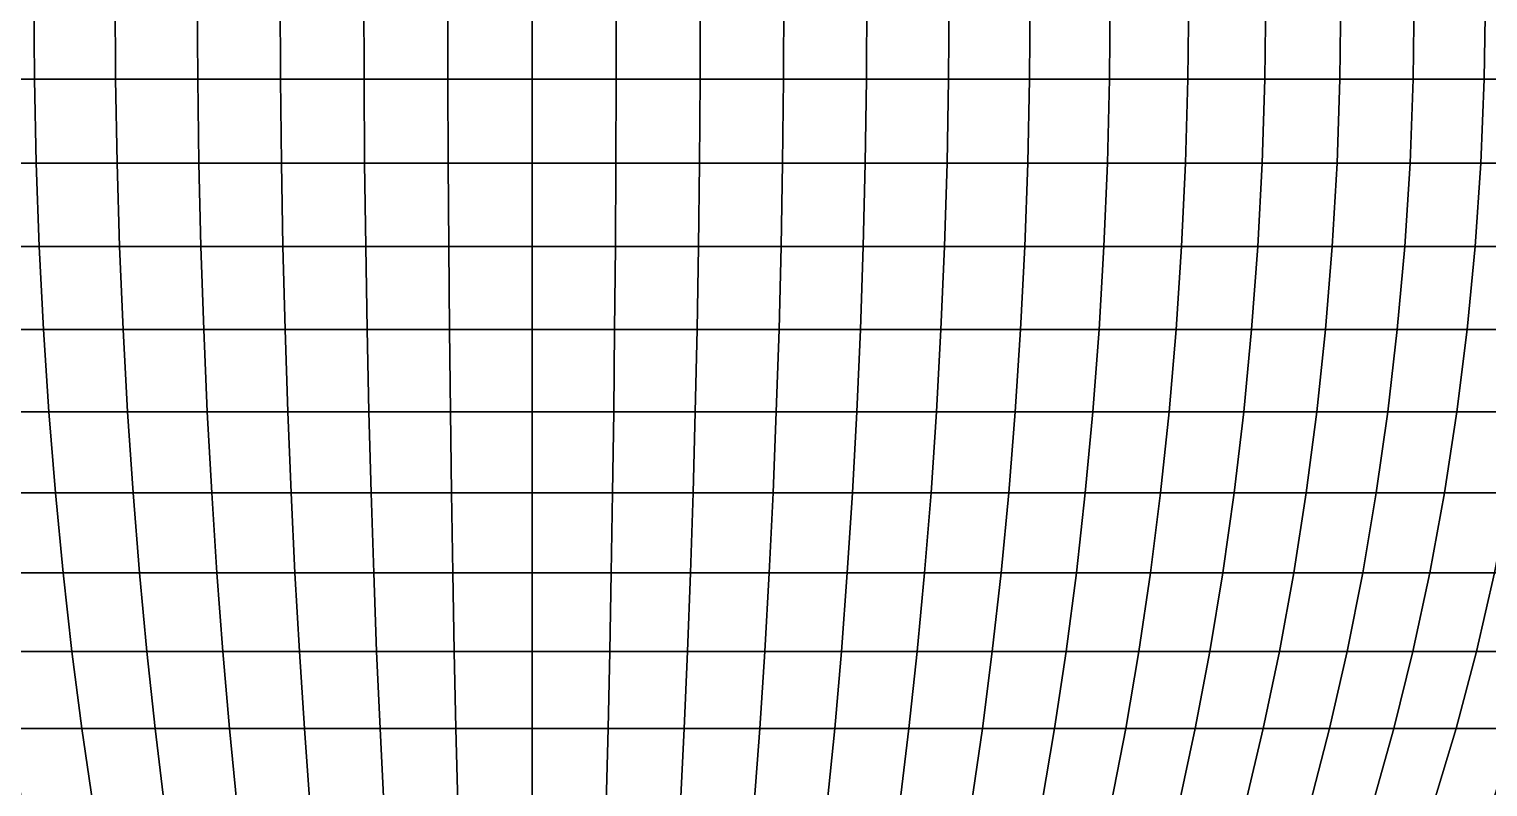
# Model space of a CAD drawing. Extents: x -610 to 610, y -610 to 610.
# Drawn here: x -179 to 340, y -281 to -12 of the extents above; entities that cross this region are included whole.
import ezdxf

# ---------------------------------------------------------------- set-up
doc = ezdxf.new("R2010")
doc.units = 0

msp = doc.modelspace()

# ---------------------------------------------------------------- linework, layer by layer
for points in [[(-205.120667, -29.911655, -573.273926), (-205.368057, 0, -573.965271), (-176.957535, 0, -583.35083), (-176.744385, -29.911655, -582.648132)], [(-176.744385, -29.911655, 582.648132), (-176.957535, 0, 583.35083), (-205.368057, 0, 573.965271), (-205.120667, -29.911655, 573.273926)], [(-176.744385, -29.911655, -582.648132), (-176.957535, 0, -583.35083), (-148.120712, 0, -591.331055), (-147.942291, -29.911655, -590.618774)], [(-147.942291, -29.911655, 590.618774), (-148.120712, 0, 591.331055), (-176.957535, 0, 583.35083), (-176.744385, -29.911655, 582.648132)], [(-147.942291, -29.911655, -590.618774), (-148.120712, 0, -591.331055), (-118.927063, 0, -597.886719), (-118.783813, -29.911655, -597.166504)], [(-118.783813, -29.911655, 597.166504), (-118.927063, 0, 597.886719), (-148.120712, 0, 591.331055), (-147.942291, -29.911655, 590.618774)], [(-118.783813, -29.911655, -597.166504), (-118.927063, 0, -597.886719), (-89.446892, 0, -603.002014), (-89.339149, -29.911655, -602.275635)], [(-89.339149, -29.911655, 602.275635), (-89.446892, 0, 603.002014), (-118.927063, 0, 597.886719), (-118.783813, -29.911655, 597.166504)], [(-89.339149, -29.911655, -602.275635), (-89.446892, 0, -603.002014), (-59.751247, 0, -606.664612), (-59.679276, -29.911655, -605.933899)], [(-59.679276, -29.911655, 605.933899), (-59.751247, 0, 606.664612), (-89.446892, 0, 603.002014), (-89.339149, -29.911655, 602.275635)], [(-59.679276, -29.911655, -605.933899), (-59.751247, 0, -606.664612), (-29.911654, 0, -608.865723), (-29.875624, -29.911655, -608.132324)], [(-29.875624, -29.911655, 608.132324), (-29.911654, 0, 608.865723), (-59.751247, 0, 606.664612), (-59.679276, -29.911655, 605.933899)], [(-29.875624, -29.911655, -608.132324), (-29.911654, 0, -608.865723), (0, 0, -609.599976), (0, -29.911655, -608.865723)], [(0, -29.911655, 608.865723), (0, 0, 609.599976), (-29.911654, 0, 608.865723), (-29.875624, -29.911655, 608.132324)], [(29.875624, -29.911655, -608.132324), (0, -29.911655, -608.865723), (0, 0, -609.599976), (29.911654, 0, -608.865723)], [(0, -29.911655, 608.865723), (29.875624, -29.911655, 608.132324), (29.911654, 0, 608.865723), (0, 0, 609.599976)], [(59.679276, -29.911655, -605.933899), (29.875624, -29.911655, -608.132324), (29.911654, 0, -608.865723), (59.751247, 0, -606.664612)], [(29.875624, -29.911655, 608.132324), (59.679276, -29.911655, 605.933899), (59.751247, 0, 606.664612), (29.911654, 0, 608.865723)], [(89.339149, -29.911655, -602.275635), (59.679276, -29.911655, -605.933899), (59.751247, 0, -606.664612), (89.446892, 0, -603.002014)], [(59.679276, -29.911655, 605.933899), (89.339149, -29.911655, 602.275635), (89.446892, 0, 603.002014), (59.751247, 0, 606.664612)], [(118.783813, -29.911655, -597.166504), (89.339149, -29.911655, -602.275635), (89.446892, 0, -603.002014), (118.927063, 0, -597.886719)], [(89.339149, -29.911655, 602.275635), (118.783813, -29.911655, 597.166504), (118.927063, 0, 597.886719), (89.446892, 0, 603.002014)], [(147.942291, -29.911655, -590.618774), (118.783813, -29.911655, -597.166504), (118.927063, 0, -597.886719), (148.120712, 0, -591.331055)], [(118.783813, -29.911655, 597.166504), (147.942291, -29.911655, 590.618774), (148.120712, 0, 591.331055), (118.927063, 0, 597.886719)], [(176.744385, -29.911655, -582.648132), (147.942291, -29.911655, -590.618774), (148.120712, 0, -591.331055), (176.957535, 0, -583.35083)], [(147.942291, -29.911655, 590.618774), (176.744385, -29.911655, 582.648132), (176.957535, 0, 583.35083), (148.120712, 0, 591.331055)], [(205.120667, -29.911655, -573.273926), (176.744385, -29.911655, -582.648132), (176.957535, 0, -583.35083), (205.368057, 0, -573.965271)], [(176.744385, -29.911655, 582.648132), (205.120667, -29.911655, 573.273926), (205.368057, 0, 573.965271), (176.957535, 0, 583.35083)], [(233.002823, -29.911655, -562.518555), (205.120667, -29.911655, -573.273926), (205.368057, 0, -573.965271), (233.283813, 0, -563.19696)], [(205.120667, -29.911655, 573.273926), (233.002823, -29.911655, 562.518555), (233.283813, 0, 563.19696), (205.368057, 0, 573.965271)], [(260.323639, -29.911655, -550.408081), (233.002823, -29.911655, -562.518555), (233.283813, 0, -563.19696), (260.637573, 0, -551.071899)], [(233.002823, -29.911655, 562.518555), (260.323639, -29.911655, 550.408081), (260.637573, 0, 551.071899), (233.283813, 0, 563.19696)], [(287.017303, -29.911655, -536.971619), (260.323639, -29.911655, -550.408081), (260.637573, 0, -551.071899), (287.363464, 0, -537.619202)], [(260.323639, -29.911655, 550.408081), (287.017303, -29.911655, 536.971619), (287.363464, 0, 537.619202), (260.637573, 0, 551.071899)], [(313.019531, -29.911655, -522.241516), (287.017303, -29.911655, -536.971619), (287.363464, 0, -537.619202), (313.397034, 0, -522.871338)], [(287.017303, -29.911655, 536.971619), (313.019531, -29.911655, 522.241516), (313.397034, 0, 522.871338), (287.363464, 0, 537.619202)], [(338.267639, -29.911655, -506.253326), (313.019531, -29.911655, -522.241516), (313.397034, 0, -522.871338), (338.675629, 0, -506.863861)], [(313.019531, -29.911655, 522.241516), (338.267639, -29.911655, 506.253326), (338.675629, 0, 506.863861), (313.397034, 0, 522.871338)], [(362.700867, -29.911655, -489.045502), (338.267639, -29.911655, -506.253326), (338.675629, 0, -506.863861), (363.138306, 0, -489.635315)], [(338.267639, -29.911655, 506.253326), (362.700867, -29.911655, 489.045502), (363.138306, 0, 489.635315), (338.675629, 0, 506.863861)], [(-204.37915, -59.751247, -571.201477), (-205.120667, -29.911655, -573.273926), (-176.744385, -29.911655, -582.648132), (-176.105438, -59.751247, -580.541809)], [(-176.105438, -59.751247, 580.541809), (-176.744385, -29.911655, 582.648132), (-205.120667, -29.911655, 573.273926), (-204.37915, -59.751247, 571.201477)], [(-176.105438, -59.751247, -580.541809), (-176.744385, -29.911655, -582.648132), (-147.942291, -29.911655, -590.618774), (-147.407471, -59.751247, -588.483643)], [(-147.407471, -59.751247, 588.483643), (-147.942291, -29.911655, 590.618774), (-176.744385, -29.911655, 582.648132), (-176.105438, -59.751247, 580.541809)], [(-147.407471, -59.751247, -588.483643), (-147.942291, -29.911655, -590.618774), (-118.783813, -29.911655, -597.166504), (-118.354393, -59.751247, -595.007751)], [(-118.354393, -59.751247, 595.007751), (-118.783813, -29.911655, 597.166504), (-147.942291, -29.911655, 590.618774), (-147.407471, -59.751247, 588.483643)], [(-118.354393, -59.751247, -595.007751), (-118.783813, -29.911655, -597.166504), (-89.339149, -29.911655, -602.275635), (-89.01619, -59.751247, -600.098389)], [(-89.01619, -59.751247, 600.098389), (-89.339149, -29.911655, 602.275635), (-118.783813, -29.911655, 597.166504), (-118.354393, -59.751247, 595.007751)], [(-89.01619, -59.751247, -600.098389), (-89.339149, -29.911655, -602.275635), (-59.679276, -29.911655, -605.933899), (-59.463531, -59.751247, -603.743347)], [(-59.463531, -59.751247, 603.743347), (-59.679276, -29.911655, 605.933899), (-89.339149, -29.911655, 602.275635), (-89.01619, -59.751247, 600.098389)], [(-59.463531, -59.751247, -603.743347), (-59.679276, -29.911655, -605.933899), (-29.875624, -29.911655, -608.132324), (-29.767622, -59.751247, -605.933899)], [(-29.767622, -59.751247, 605.933899), (-29.875624, -29.911655, 608.132324), (-59.679276, -29.911655, 605.933899), (-59.463531, -59.751247, 603.743347)], [(-29.767622, -59.751247, -605.933899), (-29.875624, -29.911655, -608.132324), (0, -29.911655, -608.865723), (0, -59.751247, -606.664612)], [(0, -59.751247, 606.664612), (0, -29.911655, 608.865723), (-29.875624, -29.911655, 608.132324), (-29.767622, -59.751247, 605.933899)], [(29.767622, -59.751247, -605.933899), (0, -59.751247, -606.664612), (0, -29.911655, -608.865723), (29.875624, -29.911655, -608.132324)], [(0, -59.751247, 606.664612), (29.767622, -59.751247, 605.933899), (29.875624, -29.911655, 608.132324), (0, -29.911655, 608.865723)], [(59.463531, -59.751247, -603.743347), (29.767622, -59.751247, -605.933899), (29.875624, -29.911655, -608.132324), (59.679276, -29.911655, -605.933899)], [(29.767622, -59.751247, 605.933899), (59.463531, -59.751247, 603.743347), (59.679276, -29.911655, 605.933899), (29.875624, -29.911655, 608.132324)], [(89.01619, -59.751247, -600.098389), (59.463531, -59.751247, -603.743347), (59.679276, -29.911655, -605.933899), (89.339149, -29.911655, -602.275635)], [(59.463531, -59.751247, 603.743347), (89.01619, -59.751247, 600.098389), (89.339149, -29.911655, 602.275635), (59.679276, -29.911655, 605.933899)], [(118.354393, -59.751247, -595.007751), (89.01619, -59.751247, -600.098389), (89.339149, -29.911655, -602.275635), (118.783813, -29.911655, -597.166504)], [(89.01619, -59.751247, 600.098389), (118.354393, -59.751247, 595.007751), (118.783813, -29.911655, 597.166504), (89.339149, -29.911655, 602.275635)], [(147.407471, -59.751247, -588.483643), (118.354393, -59.751247, -595.007751), (118.783813, -29.911655, -597.166504), (147.942291, -29.911655, -590.618774)], [(118.354393, -59.751247, 595.007751), (147.407471, -59.751247, 588.483643), (147.942291, -29.911655, 590.618774), (118.783813, -29.911655, 597.166504)], [(176.105438, -59.751247, -580.541809), (147.407471, -59.751247, -588.483643), (147.942291, -29.911655, -590.618774), (176.744385, -29.911655, -582.648132)], [(147.407471, -59.751247, 588.483643), (176.105438, -59.751247, 580.541809), (176.744385, -29.911655, 582.648132), (147.942291, -29.911655, 590.618774)], [(204.37915, -59.751247, -571.201477), (176.105438, -59.751247, -580.541809), (176.744385, -29.911655, -582.648132), (205.120667, -29.911655, -573.273926)], [(176.105438, -59.751247, 580.541809), (204.37915, -59.751247, 571.201477), (205.120667, -29.911655, 573.273926), (176.744385, -29.911655, 582.648132)], [(232.160507, -59.751247, -560.484985), (204.37915, -59.751247, -571.201477), (205.120667, -29.911655, -573.273926), (233.002823, -29.911655, -562.518555)], [(204.37915, -59.751247, 571.201477), (232.160507, -59.751247, 560.484985), (233.002823, -29.911655, 562.518555), (205.120667, -29.911655, 573.273926)], [(259.382538, -59.751247, -548.418335), (232.160507, -59.751247, -560.484985), (233.002823, -29.911655, -562.518555), (260.323639, -29.911655, -550.408081)], [(232.160507, -59.751247, 560.484985), (259.382538, -59.751247, 548.418335), (260.323639, -29.911655, 550.408081), (233.002823, -29.911655, 562.518555)], [(285.979706, -59.751247, -535.030396), (259.382538, -59.751247, -548.418335), (260.323639, -29.911655, -550.408081), (287.017303, -29.911655, -536.971619)], [(259.382538, -59.751247, 548.418335), (285.979706, -59.751247, 535.030396), (287.017303, -29.911655, 536.971619), (260.323639, -29.911655, 550.408081)], [(311.887939, -59.751247, -520.353577), (285.979706, -59.751247, -535.030396), (287.017303, -29.911655, -536.971619), (313.019531, -29.911655, -522.241516)], [(285.979706, -59.751247, 535.030396), (311.887939, -59.751247, 520.353577), (313.019531, -29.911655, 522.241516), (287.017303, -29.911655, 536.971619)], [(337.0448, -59.751247, -504.423157), (311.887939, -59.751247, -520.353577), (313.019531, -29.911655, -522.241516), (338.267639, -29.911655, -506.253326)], [(311.887939, -59.751247, 520.353577), (337.0448, -59.751247, 504.423157), (338.267639, -29.911655, 506.253326), (313.019531, -29.911655, 522.241516)], [(361.389679, -59.751247, -487.277588), (337.0448, -59.751247, -504.423157), (338.267639, -29.911655, -506.253326), (362.700867, -29.911655, -489.045502)], [(337.0448, -59.751247, 504.423157), (361.389679, -59.751247, 487.277588), (362.700867, -29.911655, 489.045502), (338.267639, -29.911655, 506.253326)], [(-203.145248, -89.446892, -567.75293), (-204.37915, -59.751247, -571.201477), (-176.105438, -59.751247, -580.541809), (-175.042236, -89.446892, -577.036926)], [(-175.042236, -89.446892, 577.036926), (-176.105438, -59.751247, 580.541809), (-204.37915, -59.751247, 571.201477), (-203.145248, -89.446892, 567.75293)], [(-175.042236, -89.446892, -577.036926), (-176.105438, -59.751247, -580.541809), (-147.407471, -59.751247, -588.483643), (-146.517532, -89.446892, -584.930786)], [(-146.517532, -89.446892, 584.930786), (-147.407471, -59.751247, 588.483643), (-176.105438, -59.751247, 580.541809), (-175.042236, -89.446892, 577.036926)], [(-146.517532, -89.446892, -584.930786), (-147.407471, -59.751247, -588.483643), (-118.354393, -59.751247, -595.007751), (-117.639854, -89.446892, -591.415527)], [(-117.639854, -89.446892, 591.415527), (-118.354393, -59.751247, 595.007751), (-147.407471, -59.751247, 588.483643), (-146.517532, -89.446892, 584.930786)], [(-117.639854, -89.446892, -591.415527), (-118.354393, -59.751247, -595.007751), (-89.01619, -59.751247, -600.098389), (-88.478767, -89.446892, -596.475403)], [(-88.478767, -89.446892, 596.475403), (-89.01619, -59.751247, 600.098389), (-118.354393, -59.751247, 595.007751), (-117.639854, -89.446892, 591.415527)], [(-88.478767, -89.446892, -596.475403), (-89.01619, -59.751247, -600.098389), (-59.463531, -59.751247, -603.743347), (-59.10453, -89.446892, -600.098389)], [(-59.10453, -89.446892, 600.098389), (-59.463531, -59.751247, 603.743347), (-89.01619, -59.751247, 600.098389), (-88.478767, -89.446892, 596.475403)], [(-59.10453, -89.446892, -600.098389), (-59.463531, -59.751247, -603.743347), (-29.767622, -59.751247, -605.933899), (-29.587906, -89.446892, -602.275635)], [(-29.587906, -89.446892, 602.275635), (-29.767622, -59.751247, 605.933899), (-59.463531, -59.751247, 603.743347), (-59.10453, -89.446892, 600.098389)], [(-29.587906, -89.446892, -602.275635), (-29.767622, -59.751247, -605.933899), (0, -59.751247, -606.664612), (0, -89.446892, -603.002014)], [(0, -89.446892, 603.002014), (0, -59.751247, 606.664612), (-29.767622, -59.751247, 605.933899), (-29.587906, -89.446892, 602.275635)], [(29.587906, -89.446892, -602.275635), (0, -89.446892, -603.002014), (0, -59.751247, -606.664612), (29.767622, -59.751247, -605.933899)], [(0, -89.446892, 603.002014), (29.587906, -89.446892, 602.275635), (29.767622, -59.751247, 605.933899), (0, -59.751247, 606.664612)], [(59.10453, -89.446892, -600.098389), (29.587906, -89.446892, -602.275635), (29.767622, -59.751247, -605.933899), (59.463531, -59.751247, -603.743347)], [(29.587906, -89.446892, 602.275635), (59.10453, -89.446892, 600.098389), (59.463531, -59.751247, 603.743347), (29.767622, -59.751247, 605.933899)], [(88.478767, -89.446892, -596.475403), (59.10453, -89.446892, -600.098389), (59.463531, -59.751247, -603.743347), (89.01619, -59.751247, -600.098389)], [(59.10453, -89.446892, 600.098389), (88.478767, -89.446892, 596.475403), (89.01619, -59.751247, 600.098389), (59.463531, -59.751247, 603.743347)], [(117.639854, -89.446892, -591.415527), (88.478767, -89.446892, -596.475403), (89.01619, -59.751247, -600.098389), (118.354393, -59.751247, -595.007751)], [(88.478767, -89.446892, 596.475403), (117.639854, -89.446892, 591.415527), (118.354393, -59.751247, 595.007751), (89.01619, -59.751247, 600.098389)], [(146.517532, -89.446892, -584.930786), (117.639854, -89.446892, -591.415527), (118.354393, -59.751247, -595.007751), (147.407471, -59.751247, -588.483643)], [(117.639854, -89.446892, 591.415527), (146.517532, -89.446892, 584.930786), (147.407471, -59.751247, 588.483643), (118.354393, -59.751247, 595.007751)], [(175.042236, -89.446892, -577.036926), (146.517532, -89.446892, -584.930786), (147.407471, -59.751247, -588.483643), (176.105438, -59.751247, -580.541809)], [(146.517532, -89.446892, 584.930786), (175.042236, -89.446892, 577.036926), (176.105438, -59.751247, 580.541809), (147.407471, -59.751247, 588.483643)], [(203.145248, -89.446892, -567.75293), (175.042236, -89.446892, -577.036926), (176.105438, -59.751247, -580.541809), (204.37915, -59.751247, -571.201477)], [(175.042236, -89.446892, 577.036926), (203.145248, -89.446892, 567.75293), (204.37915, -59.751247, 571.201477), (176.105438, -59.751247, 580.541809)], [(230.758881, -89.446892, -557.101196), (203.145248, -89.446892, -567.75293), (204.37915, -59.751247, -571.201477), (232.160507, -59.751247, -560.484985)], [(203.145248, -89.446892, 567.75293), (230.758881, -89.446892, 557.101196), (232.160507, -59.751247, 560.484985), (204.37915, -59.751247, 571.201477)], [(257.816589, -89.446892, -545.107361), (230.758881, -89.446892, -557.101196), (232.160507, -59.751247, -560.484985), (259.382538, -59.751247, -548.418335)], [(230.758881, -89.446892, 557.101196), (257.816589, -89.446892, 545.107361), (259.382538, -59.751247, 548.418335), (232.160507, -59.751247, 560.484985)], [(284.253174, -89.446892, -531.800293), (257.816589, -89.446892, -545.107361), (259.382538, -59.751247, -548.418335), (285.979706, -59.751247, -535.030396)], [(257.816589, -89.446892, 545.107361), (284.253174, -89.446892, 531.800293), (285.979706, -59.751247, 535.030396), (259.382538, -59.751247, 548.418335)], [(310.004974, -89.446892, -517.212097), (284.253174, -89.446892, -531.800293), (285.979706, -59.751247, -535.030396), (311.887939, -59.751247, -520.353577)], [(284.253174, -89.446892, 531.800293), (310.004974, -89.446892, 517.212097), (311.887939, -59.751247, 520.353577), (285.979706, -59.751247, 535.030396)], [(335.009979, -89.446892, -501.377838), (310.004974, -89.446892, -517.212097), (311.887939, -59.751247, -520.353577), (337.0448, -59.751247, -504.423157)], [(310.004974, -89.446892, 517.212097), (335.009979, -89.446892, 501.377838), (337.0448, -59.751247, 504.423157), (311.887939, -59.751247, 520.353577)], [(359.207886, -89.446892, -484.335724), (335.009979, -89.446892, -501.377838), (337.0448, -59.751247, -504.423157), (361.389679, -59.751247, -487.277588)], [(335.009979, -89.446892, 501.377838), (359.207886, -89.446892, 484.335724), (361.389679, -59.751247, 487.277588), (337.0448, -59.751247, 504.423157)], [(-201.421967, -118.927063, -562.936707), (-203.145248, -89.446892, -567.75293), (-175.042236, -89.446892, -577.036926), (-173.557358, -118.927063, -572.141907)], [(-173.557358, -118.927063, 572.141907), (-175.042236, -89.446892, 577.036926), (-203.145248, -89.446892, 567.75293), (-201.421967, -118.927063, 562.936707)], [(-173.557358, -118.927063, -572.141907), (-175.042236, -89.446892, -577.036926), (-146.517532, -89.446892, -584.930786), (-145.274612, -118.927063, -579.96875)], [(-145.274612, -118.927063, 579.96875), (-146.517532, -89.446892, 584.930786), (-175.042236, -89.446892, 577.036926), (-173.557358, -118.927063, 572.141907)], [(-145.274612, -118.927063, -579.96875), (-146.517532, -89.446892, -584.930786), (-117.639854, -89.446892, -591.415527), (-116.641907, -118.927063, -586.398499)], [(-116.641907, -118.927063, 586.398499), (-117.639854, -89.446892, 591.415527), (-146.517532, -89.446892, 584.930786), (-145.274612, -118.927063, 579.96875)], [(-116.641907, -118.927063, -586.398499), (-117.639854, -89.446892, -591.415527), (-88.478767, -89.446892, -596.475403), (-87.728203, -118.927063, -591.415527)], [(-87.728203, -118.927063, 591.415527), (-88.478767, -89.446892, 596.475403), (-117.639854, -89.446892, 591.415527), (-116.641907, -118.927063, 586.398499)], [(-87.728203, -118.927063, -591.415527), (-88.478767, -89.446892, -596.475403), (-59.10453, -89.446892, -600.098389), (-58.603146, -118.927063, -595.007751)], [(-58.603146, -118.927063, 595.007751), (-59.10453, -89.446892, 600.098389), (-88.478767, -89.446892, 596.475403), (-87.728203, -118.927063, 591.415527)], [(-58.603146, -118.927063, -595.007751), (-59.10453, -89.446892, -600.098389), (-29.587906, -89.446892, -602.275635), (-29.33691, -118.927063, -597.166504)], [(-29.33691, -118.927063, 597.166504), (-29.587906, -89.446892, 602.275635), (-59.10453, -89.446892, 600.098389), (-58.603146, -118.927063, 595.007751)], [(-29.33691, -118.927063, -597.166504), (-29.587906, -89.446892, -602.275635), (0, -89.446892, -603.002014), (0, -118.927063, -597.886719)], [(0, -118.927063, 597.886719), (0, -89.446892, 603.002014), (-29.587906, -89.446892, 602.275635), (-29.33691, -118.927063, 597.166504)], [(29.33691, -118.927063, -597.166504), (0, -118.927063, -597.886719), (0, -89.446892, -603.002014), (29.587906, -89.446892, -602.275635)], [(0, -118.927063, 597.886719), (29.33691, -118.927063, 597.166504), (29.587906, -89.446892, 602.275635), (0, -89.446892, 603.002014)], [(58.603146, -118.927063, -595.007751), (29.33691, -118.927063, -597.166504), (29.587906, -89.446892, -602.275635), (59.10453, -89.446892, -600.098389)], [(29.33691, -118.927063, 597.166504), (58.603146, -118.927063, 595.007751), (59.10453, -89.446892, 600.098389), (29.587906, -89.446892, 602.275635)], [(87.728203, -118.927063, -591.415527), (58.603146, -118.927063, -595.007751), (59.10453, -89.446892, -600.098389), (88.478767, -89.446892, -596.475403)], [(58.603146, -118.927063, 595.007751), (87.728203, -118.927063, 591.415527), (88.478767, -89.446892, 596.475403), (59.10453, -89.446892, 600.098389)], [(116.641907, -118.927063, -586.398499), (87.728203, -118.927063, -591.415527), (88.478767, -89.446892, -596.475403), (117.639854, -89.446892, -591.415527)], [(87.728203, -118.927063, 591.415527), (116.641907, -118.927063, 586.398499), (117.639854, -89.446892, 591.415527), (88.478767, -89.446892, 596.475403)], [(145.274612, -118.927063, -579.96875), (116.641907, -118.927063, -586.398499), (117.639854, -89.446892, -591.415527), (146.517532, -89.446892, -584.930786)], [(116.641907, -118.927063, 586.398499), (145.274612, -118.927063, 579.96875), (146.517532, -89.446892, 584.930786), (117.639854, -89.446892, 591.415527)], [(173.557358, -118.927063, -572.141907), (145.274612, -118.927063, -579.96875), (146.517532, -89.446892, -584.930786), (175.042236, -89.446892, -577.036926)], [(145.274612, -118.927063, 579.96875), (173.557358, -118.927063, 572.141907), (175.042236, -89.446892, 577.036926), (146.517532, -89.446892, 584.930786)], [(201.421967, -118.927063, -562.936707), (173.557358, -118.927063, -572.141907), (175.042236, -89.446892, -577.036926), (203.145248, -89.446892, -567.75293)], [(173.557358, -118.927063, 572.141907), (201.421967, -118.927063, 562.936707), (203.145248, -89.446892, 567.75293), (175.042236, -89.446892, 577.036926)], [(228.801331, -118.927063, -552.375305), (201.421967, -118.927063, -562.936707), (203.145248, -89.446892, -567.75293), (230.758881, -89.446892, -557.101196)], [(201.421967, -118.927063, 562.936707), (228.801331, -118.927063, 552.375305), (230.758881, -89.446892, 557.101196), (203.145248, -89.446892, 567.75293)], [(255.629517, -118.927063, -540.483154), (228.801331, -118.927063, -552.375305), (230.758881, -89.446892, -557.101196), (257.816589, -89.446892, -545.107361)], [(228.801331, -118.927063, 552.375305), (255.629517, -118.927063, 540.483154), (257.816589, -89.446892, 545.107361), (230.758881, -89.446892, 557.101196)], [(281.841858, -118.927063, -527.289001), (255.629517, -118.927063, -540.483154), (257.816589, -89.446892, -545.107361), (284.253174, -89.446892, -531.800293)], [(255.629517, -118.927063, 540.483154), (281.841858, -118.927063, 527.289001), (284.253174, -89.446892, 531.800293), (257.816589, -89.446892, 545.107361)], [(307.375214, -118.927063, -512.824524), (281.841858, -118.927063, -527.289001), (284.253174, -89.446892, -531.800293), (310.004974, -89.446892, -517.212097)], [(281.841858, -118.927063, 527.289001), (307.375214, -118.927063, 512.824524), (310.004974, -89.446892, 517.212097), (284.253174, -89.446892, 531.800293)], [(332.16806, -118.927063, -497.124634), (307.375214, -118.927063, -512.824524), (310.004974, -89.446892, -517.212097), (335.009979, -89.446892, -501.377838)], [(307.375214, -118.927063, 512.824524), (332.16806, -118.927063, 497.124634), (335.009979, -89.446892, 501.377838), (310.004974, -89.446892, 517.212097)], [(356.160706, -118.927063, -480.227112), (332.16806, -118.927063, -497.124634), (335.009979, -89.446892, -501.377838), (359.207886, -89.446892, -484.335724)], [(332.16806, -118.927063, 497.124634), (356.160706, -118.927063, 480.227112), (359.207886, -89.446892, 484.335724), (335.009979, -89.446892, 501.377838)], [(-199.21344, -148.120712, -556.764221), (-201.421967, -118.927063, -562.936707), (-173.557358, -118.927063, -572.141907), (-171.654343, -148.120712, -565.86853)], [(-171.654343, -148.120712, 565.86853), (-173.557358, -118.927063, 572.141907), (-201.421967, -118.927063, 562.936707), (-199.21344, -148.120712, 556.764221)], [(-171.654343, -148.120712, -565.86853), (-173.557358, -118.927063, -572.141907), (-145.274612, -118.927063, -579.96875), (-143.681732, -148.120712, -573.609619)], [(-143.681732, -148.120712, 573.609619), (-145.274612, -118.927063, 579.96875), (-173.557358, -118.927063, 572.141907), (-171.654343, -148.120712, 565.86853)], [(-143.681732, -148.120712, -573.609619), (-145.274612, -118.927063, -579.96875), (-116.641907, -118.927063, -586.398499), (-115.362961, -148.120712, -579.96875)], [(-115.362961, -148.120712, 579.96875), (-116.641907, -118.927063, 586.398499), (-145.274612, -118.927063, 579.96875), (-143.681732, -148.120712, 573.609619)], [(-115.362961, -148.120712, -579.96875), (-116.641907, -118.927063, -586.398499), (-87.728203, -118.927063, -591.415527), (-86.766289, -148.120712, -584.930786)], [(-86.766289, -148.120712, 584.930786), (-87.728203, -118.927063, 591.415527), (-116.641907, -118.927063, 586.398499), (-115.362961, -148.120712, 579.96875)], [(-86.766289, -148.120712, -584.930786), (-87.728203, -118.927063, -591.415527), (-58.603146, -118.927063, -595.007751), (-57.960579, -148.120712, -588.483643)], [(-57.960579, -148.120712, 588.483643), (-58.603146, -118.927063, 595.007751), (-87.728203, -118.927063, 591.415527), (-86.766289, -148.120712, 584.930786)], [(-57.960579, -148.120712, -588.483643), (-58.603146, -118.927063, -595.007751), (-29.33691, -118.927063, -597.166504), (-29.01524, -148.120712, -590.618774)], [(-29.01524, -148.120712, 590.618774), (-29.33691, -118.927063, 597.166504), (-58.603146, -118.927063, 595.007751), (-57.960579, -148.120712, 588.483643)], [(-29.01524, -148.120712, -590.618774), (-29.33691, -118.927063, -597.166504), (0, -118.927063, -597.886719), (0, -148.120712, -591.331055)], [(0, -148.120712, 591.331055), (0, -118.927063, 597.886719), (-29.33691, -118.927063, 597.166504), (-29.01524, -148.120712, 590.618774)], [(29.01524, -148.120712, -590.618774), (0, -148.120712, -591.331055), (0, -118.927063, -597.886719), (29.33691, -118.927063, -597.166504)], [(0, -148.120712, 591.331055), (29.01524, -148.120712, 590.618774), (29.33691, -118.927063, 597.166504), (0, -118.927063, 597.886719)], [(57.960579, -148.120712, -588.483643), (29.01524, -148.120712, -590.618774), (29.33691, -118.927063, -597.166504), (58.603146, -118.927063, -595.007751)], [(29.01524, -148.120712, 590.618774), (57.960579, -148.120712, 588.483643), (58.603146, -118.927063, 595.007751), (29.33691, -118.927063, 597.166504)], [(86.766289, -148.120712, -584.930786), (57.960579, -148.120712, -588.483643), (58.603146, -118.927063, -595.007751), (87.728203, -118.927063, -591.415527)], [(57.960579, -148.120712, 588.483643), (86.766289, -148.120712, 584.930786), (87.728203, -118.927063, 591.415527), (58.603146, -118.927063, 595.007751)], [(115.362961, -148.120712, -579.96875), (86.766289, -148.120712, -584.930786), (87.728203, -118.927063, -591.415527), (116.641907, -118.927063, -586.398499)], [(86.766289, -148.120712, 584.930786), (115.362961, -148.120712, 579.96875), (116.641907, -118.927063, 586.398499), (87.728203, -118.927063, 591.415527)], [(143.681732, -148.120712, -573.609619), (115.362961, -148.120712, -579.96875), (116.641907, -118.927063, -586.398499), (145.274612, -118.927063, -579.96875)], [(115.362961, -148.120712, 579.96875), (143.681732, -148.120712, 573.609619), (145.274612, -118.927063, 579.96875), (116.641907, -118.927063, 586.398499)], [(171.654343, -148.120712, -565.86853), (143.681732, -148.120712, -573.609619), (145.274612, -118.927063, -579.96875), (173.557358, -118.927063, -572.141907)], [(143.681732, -148.120712, 573.609619), (171.654343, -148.120712, 565.86853), (173.557358, -118.927063, 572.141907), (145.274612, -118.927063, 579.96875)], [(199.21344, -148.120712, -556.764221), (171.654343, -148.120712, -565.86853), (173.557358, -118.927063, -572.141907), (201.421967, -118.927063, -562.936707)], [(171.654343, -148.120712, 565.86853), (199.21344, -148.120712, 556.764221), (201.421967, -118.927063, 562.936707), (173.557358, -118.927063, 572.141907)], [(226.292603, -148.120712, -546.318665), (199.21344, -148.120712, -556.764221), (201.421967, -118.927063, -562.936707), (228.801331, -118.927063, -552.375305)], [(199.21344, -148.120712, 556.764221), (226.292603, -148.120712, 546.318665), (228.801331, -118.927063, 552.375305), (201.421967, -118.927063, 562.936707)], [(252.826614, -148.120712, -534.556946), (226.292603, -148.120712, -546.318665), (228.801331, -118.927063, -552.375305), (255.629517, -118.927063, -540.483154)], [(226.292603, -148.120712, 546.318665), (252.826614, -148.120712, 534.556946), (255.629517, -118.927063, 540.483154), (228.801331, -118.927063, 552.375305)], [(278.751526, -148.120712, -521.507385), (252.826614, -148.120712, -534.556946), (255.629517, -118.927063, -540.483154), (281.841858, -118.927063, -527.289001)], [(252.826614, -148.120712, 534.556946), (278.751526, -148.120712, 521.507385), (281.841858, -118.927063, 527.289001), (255.629517, -118.927063, 540.483154)], [(304.004913, -148.120712, -507.201569), (278.751526, -148.120712, -521.507385), (281.841858, -118.927063, -527.289001), (307.375214, -118.927063, -512.824524)], [(278.751526, -148.120712, 521.507385), (304.004913, -148.120712, 507.201569), (307.375214, -118.927063, 512.824524), (281.841858, -118.927063, 527.289001)], [(328.525909, -148.120712, -491.673798), (304.004913, -148.120712, -507.201569), (307.375214, -118.927063, -512.824524), (332.16806, -118.927063, -497.124634)], [(304.004913, -148.120712, 507.201569), (328.525909, -148.120712, 491.673798), (332.16806, -118.927063, 497.124634), (307.375214, -118.927063, 512.824524)], [(352.255493, -148.120712, -474.961548), (328.525909, -148.120712, -491.673798), (332.16806, -118.927063, -497.124634), (356.160706, -118.927063, -480.227112)], [(328.525909, -148.120712, 491.673798), (352.255493, -148.120712, 474.961548), (356.160706, -118.927063, 480.227112), (332.16806, -118.927063, 497.124634)], [(-196.524979, -176.957535, -549.250549), (-199.21344, -148.120712, -556.764221), (-171.654343, -148.120712, -565.86853), (-169.337814, -176.957535, -558.231934)], [(-169.337814, -176.957535, 558.231934), (-171.654343, -148.120712, 565.86853), (-199.21344, -148.120712, 556.764221), (-196.524979, -176.957535, 549.250549)], [(-169.337814, -176.957535, -558.231934), (-171.654343, -148.120712, -565.86853), (-143.681732, -148.120712, -573.609619), (-141.742691, -176.957535, -565.86853)], [(-141.742691, -176.957535, 565.86853), (-143.681732, -148.120712, 573.609619), (-171.654343, -148.120712, 565.86853), (-169.337814, -176.957535, 558.231934)], [(-141.742691, -176.957535, -565.86853), (-143.681732, -148.120712, -573.609619), (-115.362961, -148.120712, -579.96875), (-113.806099, -176.957535, -572.141907)], [(-113.806099, -176.957535, 572.141907), (-115.362961, -148.120712, 579.96875), (-143.681732, -148.120712, 573.609619), (-141.742691, -176.957535, 565.86853)], [(-113.806099, -176.957535, -572.141907), (-115.362961, -148.120712, -579.96875), (-86.766289, -148.120712, -584.930786), (-85.595345, -176.957535, -577.036926)], [(-85.595345, -176.957535, 577.036926), (-86.766289, -148.120712, 584.930786), (-115.362961, -148.120712, 579.96875), (-113.806099, -176.957535, 572.141907)], [(-85.595345, -176.957535, -577.036926), (-86.766289, -148.120712, -584.930786), (-57.960579, -148.120712, -588.483643), (-57.178379, -176.957535, -580.541809)], [(-57.178379, -176.957535, 580.541809), (-57.960579, -148.120712, 588.483643), (-86.766289, -148.120712, 584.930786), (-85.595345, -176.957535, 577.036926)], [(-57.178379, -176.957535, -580.541809), (-57.960579, -148.120712, -588.483643), (-29.01524, -148.120712, -590.618774), (-28.623669, -176.957535, -582.648132)], [(-28.623669, -176.957535, 582.648132), (-29.01524, -148.120712, 590.618774), (-57.960579, -148.120712, 588.483643), (-57.178379, -176.957535, 580.541809)], [(-28.623669, -176.957535, -582.648132), (-29.01524, -148.120712, -590.618774), (0, -148.120712, -591.331055), (0, -176.957535, -583.35083)], [(0, -176.957535, 583.35083), (0, -148.120712, 591.331055), (-29.01524, -148.120712, 590.618774), (-28.623669, -176.957535, 582.648132)], [(28.623669, -176.957535, -582.648132), (0, -176.957535, -583.35083), (0, -148.120712, -591.331055), (29.01524, -148.120712, -590.618774)], [(0, -176.957535, 583.35083), (28.623669, -176.957535, 582.648132), (29.01524, -148.120712, 590.618774), (0, -148.120712, 591.331055)], [(57.178379, -176.957535, -580.541809), (28.623669, -176.957535, -582.648132), (29.01524, -148.120712, -590.618774), (57.960579, -148.120712, -588.483643)], [(28.623669, -176.957535, 582.648132), (57.178379, -176.957535, 580.541809), (57.960579, -148.120712, 588.483643), (29.01524, -148.120712, 590.618774)], [(85.595345, -176.957535, -577.036926), (57.178379, -176.957535, -580.541809), (57.960579, -148.120712, -588.483643), (86.766289, -148.120712, -584.930786)], [(57.178379, -176.957535, 580.541809), (85.595345, -176.957535, 577.036926), (86.766289, -148.120712, 584.930786), (57.960579, -148.120712, 588.483643)], [(113.806099, -176.957535, -572.141907), (85.595345, -176.957535, -577.036926), (86.766289, -148.120712, -584.930786), (115.362961, -148.120712, -579.96875)], [(85.595345, -176.957535, 577.036926), (113.806099, -176.957535, 572.141907), (115.362961, -148.120712, 579.96875), (86.766289, -148.120712, 584.930786)], [(141.742691, -176.957535, -565.86853), (113.806099, -176.957535, -572.141907), (115.362961, -148.120712, -579.96875), (143.681732, -148.120712, -573.609619)], [(113.806099, -176.957535, 572.141907), (141.742691, -176.957535, 565.86853), (143.681732, -148.120712, 573.609619), (115.362961, -148.120712, 579.96875)], [(169.337814, -176.957535, -558.231934), (141.742691, -176.957535, -565.86853), (143.681732, -148.120712, -573.609619), (171.654343, -148.120712, -565.86853)], [(141.742691, -176.957535, 565.86853), (169.337814, -176.957535, 558.231934), (171.654343, -148.120712, 565.86853), (143.681732, -148.120712, 573.609619)], [(196.524979, -176.957535, -549.250549), (169.337814, -176.957535, -558.231934), (171.654343, -148.120712, -565.86853), (199.21344, -148.120712, -556.764221)], [(169.337814, -176.957535, 558.231934), (196.524979, -176.957535, 549.250549), (199.21344, -148.120712, 556.764221), (171.654343, -148.120712, 565.86853)], [(223.238693, -176.957535, -538.945862), (196.524979, -176.957535, -549.250549), (199.21344, -148.120712, -556.764221), (226.292603, -148.120712, -546.318665)], [(196.524979, -176.957535, 549.250549), (223.238693, -176.957535, 538.945862), (226.292603, -148.120712, 546.318665), (199.21344, -148.120712, 556.764221)], [(249.414612, -176.957535, -527.342896), (223.238693, -176.957535, -538.945862), (226.292603, -148.120712, -546.318665), (252.826614, -148.120712, -534.556946)], [(223.238693, -176.957535, 538.945862), (249.414612, -176.957535, 527.342896), (252.826614, -148.120712, 534.556946), (226.292603, -148.120712, 546.318665)], [(274.989685, -176.957535, -514.469482), (249.414612, -176.957535, -527.342896), (252.826614, -148.120712, -534.556946), (278.751526, -148.120712, -521.507385)], [(249.414612, -176.957535, 527.342896), (274.989685, -176.957535, 514.469482), (278.751526, -148.120712, 521.507385), (252.826614, -148.120712, 534.556946)], [(299.902252, -176.957535, -500.356689), (274.989685, -176.957535, -514.469482), (278.751526, -148.120712, -521.507385), (304.004913, -148.120712, -507.201569)], [(274.989685, -176.957535, 514.469482), (299.902252, -176.957535, 500.356689), (304.004913, -148.120712, 507.201569), (278.751526, -148.120712, 521.507385)], [(324.092346, -176.957535, -485.038483), (299.902252, -176.957535, -500.356689), (304.004913, -148.120712, -507.201569), (328.525909, -148.120712, -491.673798)], [(299.902252, -176.957535, 500.356689), (324.092346, -176.957535, 485.038483), (328.525909, -148.120712, 491.673798), (304.004913, -148.120712, 507.201569)], [(347.501678, -176.957535, -468.551788), (324.092346, -176.957535, -485.038483), (328.525909, -148.120712, -491.673798), (352.255493, -148.120712, -474.961548)], [(324.092346, -176.957535, 485.038483), (347.501678, -176.957535, 468.551788), (352.255493, -148.120712, 474.961548), (328.525909, -148.120712, 491.673798)], [(-193.363068, -205.368057, -540.413574), (-196.524979, -176.957535, -549.250549), (-169.337814, -176.957535, -558.231934), (-166.613327, -205.368057, -549.250549)], [(-166.613327, -205.368057, 549.250549), (-169.337814, -176.957535, 558.231934), (-196.524979, -176.957535, 549.250549), (-193.363068, -205.368057, 540.413574)], [(-166.613327, -205.368057, -549.250549), (-169.337814, -176.957535, -558.231934), (-141.742691, -176.957535, -565.86853), (-139.462189, -205.368057, -556.764221)], [(-139.462189, -205.368057, 556.764221), (-141.742691, -176.957535, 565.86853), (-169.337814, -176.957535, 558.231934), (-166.613327, -205.368057, 549.250549)], [(-139.462189, -205.368057, -556.764221), (-141.742691, -176.957535, -565.86853), (-113.806099, -176.957535, -572.141907), (-111.975067, -205.368057, -562.936707)], [(-111.975067, -205.368057, 562.936707), (-113.806099, -176.957535, 572.141907), (-141.742691, -176.957535, 565.86853), (-139.462189, -205.368057, 556.764221)], [(-111.975067, -205.368057, -562.936707), (-113.806099, -176.957535, -572.141907), (-85.595345, -176.957535, -577.036926), (-84.218201, -205.368057, -567.75293)], [(-84.218201, -205.368057, 567.75293), (-85.595345, -176.957535, 577.036926), (-113.806099, -176.957535, 572.141907), (-111.975067, -205.368057, 562.936707)], [(-84.218201, -205.368057, -567.75293), (-85.595345, -176.957535, -577.036926), (-57.178379, -176.957535, -580.541809), (-56.258434, -205.368057, -571.201477)], [(-56.258434, -205.368057, 571.201477), (-57.178379, -176.957535, 580.541809), (-85.595345, -176.957535, 577.036926), (-84.218201, -205.368057, 567.75293)], [(-56.258434, -205.368057, -571.201477), (-57.178379, -176.957535, -580.541809), (-28.623669, -176.957535, -582.648132), (-28.163141, -205.368057, -573.273926)], [(-28.163141, -205.368057, 573.273926), (-28.623669, -176.957535, 582.648132), (-57.178379, -176.957535, 580.541809), (-56.258434, -205.368057, 571.201477)], [(-28.163141, -205.368057, -573.273926), (-28.623669, -176.957535, -582.648132), (0, -176.957535, -583.35083), (0, -205.368057, -573.965271)], [(0, -205.368057, 573.965271), (0, -176.957535, 583.35083), (-28.623669, -176.957535, 582.648132), (-28.163141, -205.368057, 573.273926)], [(28.163141, -205.368057, -573.273926), (0, -205.368057, -573.965271), (0, -176.957535, -583.35083), (28.623669, -176.957535, -582.648132)], [(0, -205.368057, 573.965271), (28.163141, -205.368057, 573.273926), (28.623669, -176.957535, 582.648132), (0, -176.957535, 583.35083)], [(56.258434, -205.368057, -571.201477), (28.163141, -205.368057, -573.273926), (28.623669, -176.957535, -582.648132), (57.178379, -176.957535, -580.541809)], [(28.163141, -205.368057, 573.273926), (56.258434, -205.368057, 571.201477), (57.178379, -176.957535, 580.541809), (28.623669, -176.957535, 582.648132)], [(84.218201, -205.368057, -567.75293), (56.258434, -205.368057, -571.201477), (57.178379, -176.957535, -580.541809), (85.595345, -176.957535, -577.036926)], [(56.258434, -205.368057, 571.201477), (84.218201, -205.368057, 567.75293), (85.595345, -176.957535, 577.036926), (57.178379, -176.957535, 580.541809)], [(111.975067, -205.368057, -562.936707), (84.218201, -205.368057, -567.75293), (85.595345, -176.957535, -577.036926), (113.806099, -176.957535, -572.141907)], [(84.218201, -205.368057, 567.75293), (111.975067, -205.368057, 562.936707), (113.806099, -176.957535, 572.141907), (85.595345, -176.957535, 577.036926)], [(139.462189, -205.368057, -556.764221), (111.975067, -205.368057, -562.936707), (113.806099, -176.957535, -572.141907), (141.742691, -176.957535, -565.86853)], [(111.975067, -205.368057, 562.936707), (139.462189, -205.368057, 556.764221), (141.742691, -176.957535, 565.86853), (113.806099, -176.957535, 572.141907)], [(166.613327, -205.368057, -549.250549), (139.462189, -205.368057, -556.764221), (141.742691, -176.957535, -565.86853), (169.337814, -176.957535, -558.231934)], [(139.462189, -205.368057, 556.764221), (166.613327, -205.368057, 549.250549), (169.337814, -176.957535, 558.231934), (141.742691, -176.957535, 565.86853)], [(193.363068, -205.368057, -540.413574), (166.613327, -205.368057, -549.250549), (169.337814, -176.957535, -558.231934), (196.524979, -176.957535, -549.250549)], [(166.613327, -205.368057, 549.250549), (193.363068, -205.368057, 540.413574), (196.524979, -176.957535, 549.250549), (169.337814, -176.957535, 558.231934)], [(219.647003, -205.368057, -530.27478), (193.363068, -205.368057, -540.413574), (196.524979, -176.957535, -549.250549), (223.238693, -176.957535, -538.945862)], [(193.363068, -205.368057, 540.413574), (219.647003, -205.368057, 530.27478), (223.238693, -176.957535, 538.945862), (196.524979, -176.957535, 549.250549)], [(245.401779, -205.368057, -518.858459), (219.647003, -205.368057, -530.27478), (223.238693, -176.957535, -538.945862), (249.414612, -176.957535, -527.342896)], [(219.647003, -205.368057, 530.27478), (245.401779, -205.368057, 518.858459), (249.414612, -176.957535, 527.342896), (223.238693, -176.957535, 538.945862)], [(270.565338, -205.368057, -506.192169), (245.401779, -205.368057, -518.858459), (249.414612, -176.957535, -527.342896), (274.989685, -176.957535, -514.469482)], [(245.401779, -205.368057, 518.858459), (270.565338, -205.368057, 506.192169), (274.989685, -176.957535, 514.469482), (249.414612, -176.957535, 527.342896)], [(295.077118, -205.368057, -492.306427), (270.565338, -205.368057, -506.192169), (274.989685, -176.957535, -514.469482), (299.902252, -176.957535, -500.356689)], [(270.565338, -205.368057, 506.192169), (295.077118, -205.368057, 492.306427), (299.902252, -176.957535, 500.356689), (274.989685, -176.957535, 514.469482)], [(318.878021, -205.368057, -477.23468), (295.077118, -205.368057, -492.306427), (299.902252, -176.957535, -500.356689), (324.092346, -176.957535, -485.038483)], [(295.077118, -205.368057, 492.306427), (318.878021, -205.368057, 477.23468), (324.092346, -176.957535, 485.038483), (299.902252, -176.957535, 500.356689)], [(341.910706, -205.368057, -461.013214), (318.878021, -205.368057, -477.23468), (324.092346, -176.957535, -485.038483), (347.501678, -176.957535, -468.551788)], [(318.878021, -205.368057, 477.23468), (341.910706, -205.368057, 461.013214), (347.501678, -176.957535, 468.551788), (324.092346, -176.957535, 485.038483)], [(-189.735352, -233.283813, -530.27478), (-193.363068, -205.368057, -540.413574), (-166.613327, -205.368057, -549.250549), (-163.487442, -233.283813, -538.945862)], [(-163.487442, -233.283813, 538.945862), (-166.613327, -205.368057, 549.250549), (-193.363068, -205.368057, 540.413574), (-189.735352, -233.283813, 530.27478)], [(-163.487442, -233.283813, -538.945862), (-166.613327, -205.368057, -549.250549), (-139.462189, -205.368057, -556.764221), (-136.845703, -233.283813, -546.318665)], [(-136.845703, -233.283813, 546.318665), (-139.462189, -205.368057, 556.764221), (-166.613327, -205.368057, 549.250549), (-163.487442, -233.283813, 538.945862)], [(-136.845703, -233.283813, -546.318665), (-139.462189, -205.368057, -556.764221), (-111.975067, -205.368057, -562.936707), (-109.874283, -233.283813, -552.375305)], [(-109.874283, -233.283813, 552.375305), (-111.975067, -205.368057, 562.936707), (-139.462189, -205.368057, 556.764221), (-136.845703, -233.283813, 546.318665)], [(-109.874283, -233.283813, -552.375305), (-111.975067, -205.368057, -562.936707), (-84.218201, -205.368057, -567.75293), (-82.638161, -233.283813, -557.101196)], [(-82.638161, -233.283813, 557.101196), (-84.218201, -205.368057, 567.75293), (-111.975067, -205.368057, 562.936707), (-109.874283, -233.283813, 552.375305)], [(-82.638161, -233.283813, -557.101196), (-84.218201, -205.368057, -567.75293), (-56.258434, -205.368057, -571.201477), (-55.202957, -233.283813, -560.484985)], [(-55.202957, -233.283813, 560.484985), (-56.258434, -205.368057, 571.201477), (-84.218201, -205.368057, 567.75293), (-82.638161, -233.283813, 557.101196)], [(-55.202957, -233.283813, -560.484985), (-56.258434, -205.368057, -571.201477), (-28.163141, -205.368057, -573.273926), (-27.634764, -233.283813, -562.518555)], [(-27.634764, -233.283813, 562.518555), (-28.163141, -205.368057, 573.273926), (-56.258434, -205.368057, 571.201477), (-55.202957, -233.283813, 560.484985)], [(-27.634764, -233.283813, -562.518555), (-28.163141, -205.368057, -573.273926), (0, -205.368057, -573.965271), (0, -233.283813, -563.19696)], [(0, -233.283813, 563.19696), (0, -205.368057, 573.965271), (-28.163141, -205.368057, 573.273926), (-27.634764, -233.283813, 562.518555)], [(27.634764, -233.283813, -562.518555), (0, -233.283813, -563.19696), (0, -205.368057, -573.965271), (28.163141, -205.368057, -573.273926)], [(0, -233.283813, 563.19696), (27.634764, -233.283813, 562.518555), (28.163141, -205.368057, 573.273926), (0, -205.368057, 573.965271)], [(55.202957, -233.283813, -560.484985), (27.634764, -233.283813, -562.518555), (28.163141, -205.368057, -573.273926), (56.258434, -205.368057, -571.201477)], [(27.634764, -233.283813, 562.518555), (55.202957, -233.283813, 560.484985), (56.258434, -205.368057, 571.201477), (28.163141, -205.368057, 573.273926)], [(82.638161, -233.283813, -557.101196), (55.202957, -233.283813, -560.484985), (56.258434, -205.368057, -571.201477), (84.218201, -205.368057, -567.75293)], [(55.202957, -233.283813, 560.484985), (82.638161, -233.283813, 557.101196), (84.218201, -205.368057, 567.75293), (56.258434, -205.368057, 571.201477)], [(109.874283, -233.283813, -552.375305), (82.638161, -233.283813, -557.101196), (84.218201, -205.368057, -567.75293), (111.975067, -205.368057, -562.936707)], [(82.638161, -233.283813, 557.101196), (109.874283, -233.283813, 552.375305), (111.975067, -205.368057, 562.936707), (84.218201, -205.368057, 567.75293)], [(136.845703, -233.283813, -546.318665), (109.874283, -233.283813, -552.375305), (111.975067, -205.368057, -562.936707), (139.462189, -205.368057, -556.764221)], [(109.874283, -233.283813, 552.375305), (136.845703, -233.283813, 546.318665), (139.462189, -205.368057, 556.764221), (111.975067, -205.368057, 562.936707)], [(163.487442, -233.283813, -538.945862), (136.845703, -233.283813, -546.318665), (139.462189, -205.368057, -556.764221), (166.613327, -205.368057, -549.250549)], [(136.845703, -233.283813, 546.318665), (163.487442, -233.283813, 538.945862), (166.613327, -205.368057, 549.250549), (139.462189, -205.368057, 556.764221)], [(189.735352, -233.283813, -530.27478), (163.487442, -233.283813, -538.945862), (166.613327, -205.368057, -549.250549), (193.363068, -205.368057, -540.413574)], [(163.487442, -233.283813, 538.945862), (189.735352, -233.283813, 530.27478), (193.363068, -205.368057, 540.413574), (166.613327, -205.368057, 549.250549)], [(215.526138, -233.283813, -520.326172), (189.735352, -233.283813, -530.27478), (193.363068, -205.368057, -540.413574), (219.647003, -205.368057, -530.27478)], [(189.735352, -233.283813, 530.27478), (215.526138, -233.283813, 520.326172), (219.647003, -205.368057, 530.27478), (193.363068, -205.368057, 540.413574)], [(240.797729, -233.283813, -509.124023), (215.526138, -233.283813, -520.326172), (219.647003, -205.368057, -530.27478), (245.401779, -205.368057, -518.858459)], [(215.526138, -233.283813, 520.326172), (240.797729, -233.283813, 509.124023), (245.401779, -205.368057, 518.858459), (219.647003, -205.368057, 530.27478)], [(265.489197, -233.283813, -496.695374), (240.797729, -233.283813, -509.124023), (245.401779, -205.368057, -518.858459), (270.565338, -205.368057, -506.192169)], [(240.797729, -233.283813, 509.124023), (265.489197, -233.283813, 496.695374), (270.565338, -205.368057, 506.192169), (245.401779, -205.368057, 518.858459)], [(289.541107, -233.283813, -483.07016), (265.489197, -233.283813, -496.695374), (270.565338, -205.368057, -506.192169), (295.077118, -205.368057, -492.306427)], [(265.489197, -233.283813, 496.695374), (289.541107, -233.283813, 483.07016), (295.077118, -205.368057, 492.306427), (270.565338, -205.368057, 506.192169)], [(312.895477, -233.283813, -468.281158), (289.541107, -233.283813, -483.07016), (295.077118, -205.368057, -492.306427), (318.878021, -205.368057, -477.23468)], [(289.541107, -233.283813, 483.07016), (312.895477, -233.283813, 468.281158), (318.878021, -205.368057, 477.23468), (295.077118, -205.368057, 492.306427)], [(335.496063, -233.283813, -452.364044), (312.895477, -233.283813, -468.281158), (318.878021, -205.368057, -477.23468), (341.910706, -205.368057, -461.013214)], [(312.895477, -233.283813, 468.281158), (335.496063, -233.283813, 452.364044), (341.910706, -205.368057, 461.013214), (318.878021, -205.368057, 477.23468)], [(357.288361, -233.283813, -435.357147), (335.496063, -233.283813, -452.364044), (341.910706, -205.368057, -461.013214), (364.11972, -205.368057, -443.681122)], [(335.496063, -233.283813, 452.364044), (357.288361, -233.283813, 435.357147), (364.11972, -205.368057, 443.681122), (341.910706, -205.368057, 461.013214)], [(-185.650513, -260.637573, -518.858459), (-189.735352, -233.283813, -530.27478), (-163.487442, -233.283813, -538.945862), (-159.967728, -260.637573, -527.342896)], [(-159.967728, -260.637573, 527.342896), (-163.487442, -233.283813, 538.945862), (-189.735352, -233.283813, 530.27478), (-185.650513, -260.637573, 518.858459)], [(-159.967728, -260.637573, -527.342896), (-163.487442, -233.283813, -538.945862), (-136.845703, -233.283813, -546.318665), (-133.899536, -260.637573, -534.556946)], [(-133.899536, -260.637573, 534.556946), (-136.845703, -233.283813, 546.318665), (-163.487442, -233.283813, 538.945862), (-159.967728, -260.637573, 527.342896)], [(-133.899536, -260.637573, -534.556946), (-136.845703, -233.283813, -546.318665), (-109.874283, -233.283813, -552.375305), (-107.508789, -260.637573, -540.483154)], [(-107.508789, -260.637573, 540.483154), (-109.874283, -233.283813, 552.375305), (-136.845703, -233.283813, 546.318665), (-133.899536, -260.637573, 534.556946)], [(-107.508789, -260.637573, -540.483154), (-109.874283, -233.283813, -552.375305), (-82.638161, -233.283813, -557.101196), (-80.859039, -260.637573, -545.107361)], [(-80.859039, -260.637573, 545.107361), (-82.638161, -233.283813, 557.101196), (-109.874283, -233.283813, 552.375305), (-107.508789, -260.637573, 540.483154)], [(-80.859039, -260.637573, -545.107361), (-82.638161, -233.283813, -557.101196), (-55.202957, -233.283813, -560.484985), (-54.014488, -260.637573, -548.418335)], [(-54.014488, -260.637573, 548.418335), (-55.202957, -233.283813, 560.484985), (-82.638161, -233.283813, 557.101196), (-80.859039, -260.637573, 545.107361)], [(-54.014488, -260.637573, -548.418335), (-55.202957, -233.283813, -560.484985), (-27.634764, -233.283813, -562.518555), (-27.039814, -260.637573, -550.408081)], [(-27.039814, -260.637573, 550.408081), (-27.634764, -233.283813, 562.518555), (-55.202957, -233.283813, 560.484985), (-54.014488, -260.637573, 548.418335)], [(-27.039814, -260.637573, -550.408081), (-27.634764, -233.283813, -562.518555), (0, -233.283813, -563.19696), (0, -260.637573, -551.071899)], [(0, -260.637573, 551.071899), (0, -233.283813, 563.19696), (-27.634764, -233.283813, 562.518555), (-27.039814, -260.637573, 550.408081)], [(27.039814, -260.637573, -550.408081), (0, -260.637573, -551.071899), (0, -233.283813, -563.19696), (27.634764, -233.283813, -562.518555)], [(0, -260.637573, 551.071899), (27.039814, -260.637573, 550.408081), (27.634764, -233.283813, 562.518555), (0, -233.283813, 563.19696)], [(54.014488, -260.637573, -548.418335), (27.039814, -260.637573, -550.408081), (27.634764, -233.283813, -562.518555), (55.202957, -233.283813, -560.484985)], [(27.039814, -260.637573, 550.408081), (54.014488, -260.637573, 548.418335), (55.202957, -233.283813, 560.484985), (27.634764, -233.283813, 562.518555)], [(80.859039, -260.637573, -545.107361), (54.014488, -260.637573, -548.418335), (55.202957, -233.283813, -560.484985), (82.638161, -233.283813, -557.101196)], [(54.014488, -260.637573, 548.418335), (80.859039, -260.637573, 545.107361), (82.638161, -233.283813, 557.101196), (55.202957, -233.283813, 560.484985)], [(107.508789, -260.637573, -540.483154), (80.859039, -260.637573, -545.107361), (82.638161, -233.283813, -557.101196), (109.874283, -233.283813, -552.375305)], [(80.859039, -260.637573, 545.107361), (107.508789, -260.637573, 540.483154), (109.874283, -233.283813, 552.375305), (82.638161, -233.283813, 557.101196)], [(133.899536, -260.637573, -534.556946), (107.508789, -260.637573, -540.483154), (109.874283, -233.283813, -552.375305), (136.845703, -233.283813, -546.318665)], [(107.508789, -260.637573, 540.483154), (133.899536, -260.637573, 534.556946), (136.845703, -233.283813, 546.318665), (109.874283, -233.283813, 552.375305)], [(159.967728, -260.637573, -527.342896), (133.899536, -260.637573, -534.556946), (136.845703, -233.283813, -546.318665), (163.487442, -233.283813, -538.945862)], [(133.899536, -260.637573, 534.556946), (159.967728, -260.637573, 527.342896), (163.487442, -233.283813, 538.945862), (136.845703, -233.283813, 546.318665)], [(185.650513, -260.637573, -518.858459), (159.967728, -260.637573, -527.342896), (163.487442, -233.283813, -538.945862), (189.735352, -233.283813, -530.27478)], [(159.967728, -260.637573, 527.342896), (185.650513, -260.637573, 518.858459), (189.735352, -233.283813, 530.27478), (163.487442, -233.283813, 538.945862)], [(210.886078, -260.637573, -509.124023), (185.650513, -260.637573, -518.858459), (189.735352, -233.283813, -530.27478), (215.526138, -233.283813, -520.326172)], [(185.650513, -260.637573, 518.858459), (210.886078, -260.637573, 509.124023), (215.526138, -233.283813, 520.326172), (189.735352, -233.283813, 530.27478)], [(235.613586, -260.637573, -498.163086), (210.886078, -260.637573, -509.124023), (215.526138, -233.283813, -520.326172), (240.797729, -233.283813, -509.124023)], [(210.886078, -260.637573, 509.124023), (235.613586, -260.637573, 498.163086), (240.797729, -233.283813, 509.124023), (215.526138, -233.283813, 520.326172)], [(259.773468, -260.637573, -486.002014), (235.613586, -260.637573, -498.163086), (240.797729, -233.283813, -509.124023), (265.489197, -233.283813, -496.695374)], [(235.613586, -260.637573, 498.163086), (259.773468, -260.637573, 486.002014), (265.489197, -233.283813, 496.695374), (240.797729, -233.283813, 509.124023)], [(283.307556, -260.637573, -472.670105), (259.773468, -260.637573, -486.002014), (265.489197, -233.283813, -496.695374), (289.541107, -233.283813, -483.07016)], [(259.773468, -260.637573, 486.002014), (283.307556, -260.637573, 472.670105), (289.541107, -233.283813, 483.07016), (265.489197, -233.283813, 496.695374)], [(306.159149, -260.637573, -458.199493), (283.307556, -260.637573, -472.670105), (289.541107, -233.283813, -483.07016), (312.895477, -233.283813, -468.281158)], [(283.307556, -260.637573, 472.670105), (306.159149, -260.637573, 458.199493), (312.895477, -233.283813, 468.281158), (289.541107, -233.283813, 483.07016)], [(328.273132, -260.637573, -442.625092), (306.159149, -260.637573, -458.199493), (312.895477, -233.283813, -468.281158), (335.496063, -233.283813, -452.364044)], [(306.159149, -260.637573, 458.199493), (328.273132, -260.637573, 442.625092), (335.496063, -233.283813, 452.364044), (312.895477, -233.283813, 468.281158)], [(349.596283, -260.637573, -425.984314), (328.273132, -260.637573, -442.625092), (335.496063, -233.283813, -452.364044), (357.288361, -233.283813, -435.357147)], [(328.273132, -260.637573, 442.625092), (349.596283, -260.637573, 425.984314), (357.288361, -233.283813, 435.357147), (335.496063, -233.283813, 452.364044)], [(-181.118454, -287.363464, -506.192169), (-185.650513, -260.637573, -518.858459), (-159.967728, -260.637573, -527.342896), (-156.062622, -287.363464, -514.469482)], [(-156.062622, -287.363464, 514.469482), (-159.967728, -260.637573, 527.342896), (-185.650513, -260.637573, 518.858459), (-181.118454, -287.363464, 506.192169)], [(-156.062622, -287.363464, -514.469482), (-159.967728, -260.637573, -527.342896), (-133.899536, -260.637573, -534.556946), (-130.630814, -287.363464, -521.507385)], [(-130.630814, -287.363464, 521.507385), (-133.899536, -260.637573, 534.556946), (-159.967728, -260.637573, 527.342896), (-156.062622, -287.363464, 514.469482)], [(-130.630814, -287.363464, -521.507385), (-133.899536, -260.637573, -534.556946), (-107.508789, -260.637573, -540.483154), (-104.884308, -287.363464, -527.289001)], [(-104.884308, -287.363464, 527.289001), (-107.508789, -260.637573, 540.483154), (-133.899536, -260.637573, 534.556946), (-130.630814, -287.363464, 521.507385)], [(-104.884308, -287.363464, -527.289001), (-107.508789, -260.637573, -540.483154), (-80.859039, -260.637573, -545.107361), (-78.885117, -287.363464, -531.800293)], [(-78.885117, -287.363464, 531.800293), (-80.859039, -260.637573, 545.107361), (-107.508789, -260.637573, 540.483154), (-104.884308, -287.363464, 527.289001)], [(-78.885117, -287.363464, -531.800293), (-80.859039, -260.637573, -545.107361), (-54.014488, -260.637573, -548.418335), (-52.695896, -287.363464, -535.030396)], [(-52.695896, -287.363464, 535.030396), (-54.014488, -260.637573, 548.418335), (-80.859039, -260.637573, 545.107361), (-78.885117, -287.363464, 531.800293)], [(-52.695896, -287.363464, -535.030396), (-54.014488, -260.637573, -548.418335), (-27.039814, -260.637573, -550.408081), (-26.379725, -287.363464, -536.971619)], [(-26.379725, -287.363464, 536.971619), (-27.039814, -260.637573, 550.408081), (-54.014488, -260.637573, 548.418335), (-52.695896, -287.363464, 535.030396)], [(-26.379725, -287.363464, -536.971619), (-27.039814, -260.637573, -550.408081), (0, -260.637573, -551.071899), (0, -287.363464, -537.619202)], [(0, -287.363464, 537.619202), (0, -260.637573, 551.071899), (-27.039814, -260.637573, 550.408081), (-26.379725, -287.363464, 536.971619)], [(26.379725, -287.363464, -536.971619), (0, -287.363464, -537.619202), (0, -260.637573, -551.071899), (27.039814, -260.637573, -550.408081)], [(0, -287.363464, 537.619202), (26.379725, -287.363464, 536.971619), (27.039814, -260.637573, 550.408081), (0, -260.637573, 551.071899)], [(52.695896, -287.363464, -535.030396), (26.379725, -287.363464, -536.971619), (27.039814, -260.637573, -550.408081), (54.014488, -260.637573, -548.418335)], [(26.379725, -287.363464, 536.971619), (52.695896, -287.363464, 535.030396), (54.014488, -260.637573, 548.418335), (27.039814, -260.637573, 550.408081)], [(78.885117, -287.363464, -531.800293), (52.695896, -287.363464, -535.030396), (54.014488, -260.637573, -548.418335), (80.859039, -260.637573, -545.107361)], [(52.695896, -287.363464, 535.030396), (78.885117, -287.363464, 531.800293), (80.859039, -260.637573, 545.107361), (54.014488, -260.637573, 548.418335)], [(104.884308, -287.363464, -527.289001), (78.885117, -287.363464, -531.800293), (80.859039, -260.637573, -545.107361), (107.508789, -260.637573, -540.483154)], [(78.885117, -287.363464, 531.800293), (104.884308, -287.363464, 527.289001), (107.508789, -260.637573, 540.483154), (80.859039, -260.637573, 545.107361)], [(130.630814, -287.363464, -521.507385), (104.884308, -287.363464, -527.289001), (107.508789, -260.637573, -540.483154), (133.899536, -260.637573, -534.556946)], [(104.884308, -287.363464, 527.289001), (130.630814, -287.363464, 521.507385), (133.899536, -260.637573, 534.556946), (107.508789, -260.637573, 540.483154)], [(156.062622, -287.363464, -514.469482), (130.630814, -287.363464, -521.507385), (133.899536, -260.637573, -534.556946), (159.967728, -260.637573, -527.342896)], [(130.630814, -287.363464, 521.507385), (156.062622, -287.363464, 514.469482), (159.967728, -260.637573, 527.342896), (133.899536, -260.637573, 534.556946)], [(181.118454, -287.363464, -506.192169), (156.062622, -287.363464, -514.469482), (159.967728, -260.637573, -527.342896), (185.650513, -260.637573, -518.858459)], [(156.062622, -287.363464, 514.469482), (181.118454, -287.363464, 506.192169), (185.650513, -260.637573, 518.858459), (159.967728, -260.637573, 527.342896)], [(205.737976, -287.363464, -496.695374), (181.118454, -287.363464, -506.192169), (185.650513, -260.637573, -518.858459), (210.886078, -260.637573, -509.124023)], [(181.118454, -287.363464, 506.192169), (205.737976, -287.363464, 496.695374), (210.886078, -260.637573, 509.124023), (185.650513, -260.637573, 518.858459)], [(229.861816, -287.363464, -486.002014), (205.737976, -287.363464, -496.695374), (210.886078, -260.637573, -509.124023), (235.613586, -260.637573, -498.163086)], [(205.737976, -287.363464, 496.695374), (229.861816, -287.363464, 486.002014), (235.613586, -260.637573, 498.163086), (210.886078, -260.637573, 509.124023)], [(253.431931, -287.363464, -474.137817), (229.861816, -287.363464, -486.002014), (235.613586, -260.637573, -498.163086), (259.773468, -260.637573, -486.002014)], [(229.861816, -287.363464, 486.002014), (253.431931, -287.363464, 474.137817), (259.773468, -260.637573, 486.002014), (235.613586, -260.637573, 498.163086)], [(276.39151, -287.363464, -461.131378), (253.431931, -287.363464, -474.137817), (259.773468, -260.637573, -486.002014), (283.307556, -260.637573, -472.670105)], [(253.431931, -287.363464, 474.137817), (276.39151, -287.363464, 461.131378), (283.307556, -260.637573, 472.670105), (259.773468, -260.637573, 486.002014)], [(298.685211, -287.363464, -447.014038), (276.39151, -287.363464, -461.131378), (283.307556, -260.637573, -472.670105), (306.159149, -260.637573, -458.199493)], [(276.39151, -287.363464, 461.131378), (298.685211, -287.363464, 447.014038), (306.159149, -260.637573, 458.199493), (283.307556, -260.637573, 472.670105)], [(320.259369, -287.363464, -431.819794), (298.685211, -287.363464, -447.014038), (306.159149, -260.637573, -458.199493), (328.273132, -260.637573, -442.625092)], [(298.685211, -287.363464, 447.014038), (320.259369, -287.363464, 431.819794), (328.273132, -260.637573, 442.625092), (306.159149, -260.637573, 458.199493)], [(341.061981, -287.363464, -415.585266), (320.259369, -287.363464, -431.819794), (328.273132, -260.637573, -442.625092), (349.596283, -260.637573, -425.984314)], [(320.259369, -287.363464, 431.819794), (341.061981, -287.363464, 415.585266), (349.596283, -260.637573, 425.984314), (328.273132, -260.637573, 442.625092)]]:
    msp.add_3dface(points)

doc.saveas('drawing.dxf')
